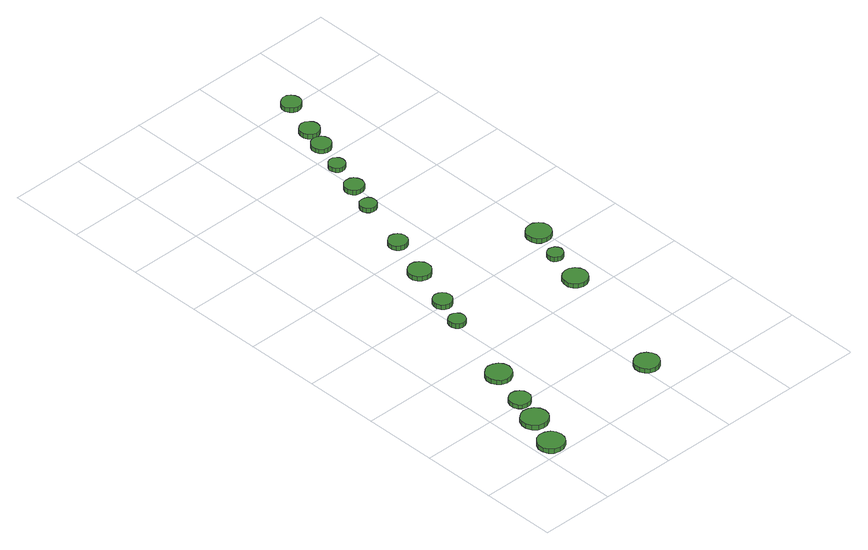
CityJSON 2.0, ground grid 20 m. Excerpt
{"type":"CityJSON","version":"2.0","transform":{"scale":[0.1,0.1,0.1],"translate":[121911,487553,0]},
"CityObjects":{
"tree1":{"type":"SolitaryVegetationObject","attributes":{"function":"something"},"geometry":[{"type":"MultiSurface","lod":"1","boundaries":[[[0,1,2,3,4,5,6,7,8,9,10,11,12,13,14]],[[15,16,17,18,19,20,21,22,23,24,25,26,27,28,29]],[[0,29,28,1]],[[1,28,27,2]],[[2,27,26,3]],[[3,26,25,4]],[[4,25,24,5]],[[5,24,23,6]],[[6,23,22,7]],[[7,22,21,8]],[[8,21,20,9]],[[9,20,19,10]],[[10,19,18,11]],[[11,18,17,12]],[[12,17,16,13]],[[13,16,15,14]],[[14,15,29,0]]]}]},
"tree2":{"type":"SolitaryVegetationObject","attributes":{"function":"something"},"geometry":[{"type":"MultiSurface","lod":"1","boundaries":[[[30,31,32,33,34,35,36,37,38,39,40,41,42,43,44]],[[45,46,47,48,49,50,51,52,53,54,55,56,57,58,59]],[[30,59,58,31]],[[31,58,57,32]],[[32,57,56,33]],[[33,56,55,34]],[[34,55,54,35]],[[35,54,53,36]],[[36,53,52,37]],[[37,52,51,38]],[[38,51,50,39]],[[39,50,49,40]],[[40,49,48,41]],[[41,48,47,42]],[[42,47,46,43]],[[43,46,45,44]],[[44,45,59,30]]]}]},
"tree3":{"type":"SolitaryVegetationObject","attributes":{"function":"something"},"geometry":[{"type":"MultiSurface","lod":"1","boundaries":[[[60,61,62,63,64,65,66,67,68,69,70,71,72,73,74]],[[75,76,77,78,79,80,81,82,83,84,85,86,87,88,89]],[[60,89,88,61]],[[61,88,87,62]],[[62,87,86,63]],[[63,86,85,64]],[[64,85,84,65]],[[65,84,83,66]],[[66,83,82,67]],[[67,82,81,68]],[[68,81,80,69]],[[69,80,79,70]],[[70,79,78,71]],[[71,78,77,72]],[[72,77,76,73]],[[73,76,75,74]],[[74,75,89,60]]]}]},
"tree4":{"type":"SolitaryVegetationObject","attributes":{"function":"something"},"geometry":[{"type":"MultiSurface","lod":"1","boundaries":[[[90,91,92,93,94,95,96,97,98,99,100,101,102,103,104]],[[105,106,107,108,109,110,111,112,113,114,115,116,117,118,119]],[[90,119,118,91]],[[91,118,117,92]],[[92,117,116,93]],[[93,116,115,94]],[[94,115,114,95]],[[95,114,113,96]],[[96,113,112,97]],[[97,112,111,98]],[[98,111,110,99]],[[99,110,109,100]],[[100,109,108,101]],[[101,108,107,102]],[[102,107,106,103]],[[103,106,105,104]],[[104,105,119,90]]]}]},
"tree5":{"type":"SolitaryVegetationObject","attributes":{"function":"something"},"geometry":[{"type":"MultiSurface","lod":"1","boundaries":[[[120,121,122,123,124,125,126,127,128,129,130,131,132,133,134]],[[135,136,137,138,139,140,141,142,143,144,145,146,147,148,149]],[[120,149,148,121]],[[121,148,147,122]],[[122,147,146,123]],[[123,146,145,124]],[[124,145,144,125]],[[125,144,143,126]],[[126,143,142,127]],[[127,142,141,128]],[[128,141,140,129]],[[129,140,139,130]],[[130,139,138,131]],[[131,138,137,132]],[[132,137,136,133]],[[133,136,135,134]],[[134,135,149,120]]]}]},
"tree6":{"type":"SolitaryVegetationObject","attributes":{"function":"something"},"geometry":[{"type":"MultiSurface","lod":"1","boundaries":[[[150,151,152,153,154,155,156,157,158,159,160,161,162,163,164]],[[165,166,167,168,169,170,171,172,173,174,175,176,177,178,179]],[[150,179,178,151]],[[151,178,177,152]],[[152,177,176,153]],[[153,176,175,154]],[[154,175,174,155]],[[155,174,173,156]],[[156,173,172,157]],[[157,172,171,158]],[[158,171,170,159]],[[159,170,169,160]],[[160,169,168,161]],[[161,168,167,162]],[[162,167,166,163]],[[163,166,165,164]],[[164,165,179,150]]]}]},
"tree7":{"type":"SolitaryVegetationObject","attributes":{"function":"something"},"geometry":[{"type":"MultiSurface","lod":"1","boundaries":[[[180,181,182,183,184,185,186,187,188,189,190,191,192,193,194]],[[195,196,197,198,199,200,201,202,203,204,205,206,207,208,209]],[[180,209,208,181]],[[181,208,207,182]],[[182,207,206,183]],[[183,206,205,184]],[[184,205,204,185]],[[185,204,203,186]],[[186,203,202,187]],[[187,202,201,188]],[[188,201,200,189]],[[189,200,199,190]],[[190,199,198,191]],[[191,198,197,192]],[[192,197,196,193]],[[193,196,195,194]],[[194,195,209,180]]]}]},
"tree8":{"type":"SolitaryVegetationObject","attributes":{"function":"something"},"geometry":[{"type":"MultiSurface","lod":"1","boundaries":[[[210,211,212,213,214,215,216,217,218,219,220,221,222,223,224]],[[225,226,227,228,229,230,231,232,233,234,235,236,237,238,239]],[[210,239,238,211]],[[211,238,237,212]],[[212,237,236,213]],[[213,236,235,214]],[[214,235,234,215]],[[215,234,233,216]],[[216,233,232,217]],[[217,232,231,218]],[[218,231,230,219]],[[219,230,229,220]],[[220,229,228,221]],[[221,228,227,222]],[[222,227,226,223]],[[223,226,225,224]],[[224,225,239,210]]]}]},
"tree9":{"type":"SolitaryVegetationObject","attributes":{"function":"something"},"geometry":[{"type":"MultiSurface","lod":"1","boundaries":[[[240,241,242,243,244,245,246,247,248,249,250,251,252,253,254]],[[255,256,257,258,259,260,261,262,263,264,265,266,267,268,269]],[[240,269,268,241]],[[241,268,267,242]],[[242,267,266,243]],[[243,266,265,244]],[[244,265,264,245]],[[245,264,263,246]],[[246,263,262,247]],[[247,262,261,248]],[[248,261,260,249]],[[249,260,259,250]],[[250,259,258,251]],[[251,258,257,252]],[[252,257,256,253]],[[253,256,255,254]],[[254,255,269,240]]]}]},
"tree10":{"type":"SolitaryVegetationObject","attributes":{"function":"something"},"geometry":[{"type":"MultiSurface","lod":"1","boundaries":[[[270,271,272,273,274,275,276,277,278,279,280,281,282,283,284]],[[285,286,287,288,289,290,291,292,293,294,295,296,297,298,299]],[[270,299,298,271]],[[271,298,297,272]],[[272,297,296,273]],[[273,296,295,274]],[[274,295,294,275]],[[275,294,293,276]],[[276,293,292,277]],[[277,292,291,278]],[[278,291,290,279]],[[279,290,289,280]],[[280,289,288,281]],[[281,288,287,282]],[[282,287,286,283]],[[283,286,285,284]],[[284,285,299,270]]]}]},
"tree11":{"type":"SolitaryVegetationObject","attributes":{"function":"something"},"geometry":[{"type":"MultiSurface","lod":"1","boundaries":[[[300,301,302,303,304,305,306,307,308,309,310,311,312,313,314]],[[315,316,317,318,319,320,321,322,323,324,325,326,327,328,329]],[[300,329,328,301]],[[301,328,327,302]],[[302,327,326,303]],[[303,326,325,304]],[[304,325,324,305]],[[305,324,323,306]],[[306,323,322,307]],[[307,322,321,308]],[[308,321,320,309]],[[309,320,319,310]],[[310,319,318,311]],[[311,318,317,312]],[[312,317,316,313]],[[313,316,315,314]],[[314,315,329,300]]]}]},
"tree12":{"type":"SolitaryVegetationObject","attributes":{"function":"something"},"geometry":[{"type":"MultiSurface","lod":"1","boundaries":[[[330,331,332,333,334,335,336,337,338,339,340,341,342,343,344]],[[345,346,347,348,349,350,351,352,353,354,355,356,357,358,359]],[[330,359,358,331]],[[331,358,357,332]],[[332,357,356,333]],[[333,356,355,334]],[[334,355,354,335]],[[335,354,353,336]],[[336,353,352,337]],[[337,352,351,338]],[[338,351,350,339]],[[339,350,349,340]],[[340,349,348,341]],[[341,348,347,342]],[[342,347,346,343]],[[343,346,345,344]],[[344,345,359,330]]]}]},
"tree13":{"type":"SolitaryVegetationObject","attributes":{"function":"something"},"geometry":[{"type":"MultiSurface","lod":"1","boundaries":[[[360,361,362,363,364,365,366,367,368,369,370,371,372,373,374]],[[375,376,377,378,379,380,381,382,383,384,385,386,387,388,389]],[[360,389,388,361]],[[361,388,387,362]],[[362,387,386,363]],[[363,386,385,364]],[[364,385,384,365]],[[365,384,383,366]],[[366,383,382,367]],[[367,382,381,368]],[[368,381,380,369]],[[369,380,379,370]],[[370,379,378,371]],[[371,378,377,372]],[[372,377,376,373]],[[373,376,375,374]],[[374,375,389,360]]]}]},
"tree14":{"type":"SolitaryVegetationObject","attributes":{"function":"something"},"geometry":[{"type":"MultiSurface","lod":"1","boundaries":[[[390,391,392,393,394,395,396,397,398,399,400,401,402,403,404]],[[405,406,407,408,409,410,411,412,413,414,415,416,417,418,419]],[[390,419,418,391]],[[391,418,417,392]],[[392,417,416,393]],[[393,416,415,394]],[[394,415,414,395]],[[395,414,413,396]],[[396,413,412,397]],[[397,412,411,398]],[[398,411,410,399]],[[399,410,409,400]],[[400,409,408,401]],[[401,408,407,402]],[[402,407,406,403]],[[403,406,405,404]],[[404,405,419,390]]]}]},
"tree15":{"type":"SolitaryVegetationObject","attributes":{"function":"something"},"geometry":[{"type":"MultiSurface","lod":"1","boundaries":[[[420,421,422,423,424,425,426,427,428,429,430,431,432,433,434]],[[435,436,437,438,439,440,441,442,443,444,445,446,447,448,449]],[[420,449,448,421]],[[421,448,447,422]],[[422,447,446,423]],[[423,446,445,424]],[[424,445,444,425]],[[425,444,443,426]],[[426,443,442,427]],[[427,442,441,428]],[[428,441,440,429]],[[429,440,439,430]],[[430,439,438,431]],[[431,438,437,432]],[[432,437,436,433]],[[433,436,435,434]],[[434,435,449,420]]]}]},
"tree16":{"type":"SolitaryVegetationObject","attributes":{"function":"something"},"geometry":[{"type":"MultiSurface","lod":"1","boundaries":[[[450,451,452,453,454,455,456,457,458,459,460,461,462,463,464]],[[465,466,467,468,469,470,471,472,473,474,475,476,477,478,479]],[[450,479,478,451]],[[451,478,477,452]],[[452,477,476,453]],[[453,476,475,454]],[[454,475,474,455]],[[455,474,473,456]],[[456,473,472,457]],[[457,472,471,458]],[[458,471,470,459]],[[459,470,469,460]],[[460,469,468,461]],[[461,468,467,462]],[[462,467,466,463]],[[463,466,465,464]],[[464,465,479,450]]]}]},
"tree17":{"type":"SolitaryVegetationObject","attributes":{"function":"something"},"geometry":[{"type":"MultiSurface","lod":"1","boundaries":[[[480,481,482,483,484,485,486,487,488,489,490,491,492,493,494]],[[495,496,497,498,499,500,501,502,503,504,505,506,507,508,509]],[[480,509,508,481]],[[481,508,507,482]],[[482,507,506,483]],[[483,506,505,484]],[[484,505,504,485]],[[485,504,503,486]],[[486,503,502,487]],[[487,502,501,488]],[[488,501,500,489]],[[489,500,499,490]],[[490,499,498,491]],[[491,498,497,492]],[[492,497,496,493]],[[493,496,495,494]],[[494,495,509,480]]]}]},
"tree18":{"type":"SolitaryVegetationObject","attributes":{"function":"something"},"geometry":[{"type":"MultiSurface","lod":"1","boundaries":[[[510,511,512,513,514,515,516,517,518,519,520,521,522,523,524]],[[525,526,527,528,529,530,531,532,533,534,535,536,537,538,539]],[[510,539,538,511]],[[511,538,537,512]],[[512,537,536,513]],[[513,536,535,514]],[[514,535,534,515]],[[515,534,533,516]],[[516,533,532,517]],[[517,532,531,518]],[[518,531,530,519]],[[519,530,529,520]],[[520,529,528,521]],[[521,528,527,522]],[[522,527,526,523]],[[523,526,525,524]],[[524,525,539,510]]]}]}
},
"vertices":[
[78,39,16],[75,53,16],[67,65,16],[54,72,16],[39,74,16],[25,69,16],[15,59,16],[9,46,16],[9,31,16],[15,18,16],[25,8,16],[39,4,16],[54,5,16],[67,12,16],[75,24,16],[75,24,3],[67,12,3],[54,5,3],[39,4,3],[25,8,3],[15,18,3],[9,31,3],[9,46,3],[15,59,3],[25,69,3],[39,74,3],[54,72,3],[67,65,3],[75,53,3],[78,39,3],
[114,131,16],[111,145,16],[102,157,16],[89,164,16],[75,166,16],[61,161,16],[50,152,16],[44,138,16],[44,124,16],[50,110,16],[61,100,16],[75,96,16],[89,97,16],[102,105,16],[111,116,16],[111,116,3],[102,105,3],[89,97,3],[75,96,3],[61,100,3],[50,110,3],[44,124,3],[44,138,3],[50,152,3],[61,161,3],[75,166,3],[89,164,3],[102,157,3],[111,145,3],[114,131,3],
[132,207,16],[130,219,16],[123,228,16],[113,234,16],[101,235,16],[90,231,16],[82,224,16],[77,213,16],[77,202,16],[82,191,16],[90,183,16],[101,180,16],[113,181,16],[123,187,16],[130,196,16],[130,196,4],[123,187,4],[113,181,4],[101,180,4],[90,183,4],[82,191,4],[77,202,4],[77,213,4],[82,224,4],[90,231,4],[101,235,4],[113,234,4],[123,228,4],[130,219,4],[132,207,4],
[171,313,17],[168,327,17],[160,338,17],[147,345,17],[133,347,17],[120,342,17],[110,333,17],[104,320,17],[104,306,17],[110,293,17],[120,284,17],[133,279,17],[147,281,17],[160,288,17],[168,299,17],[168,299,4],[160,288,4],[147,281,4],[133,279,4],[120,284,4],[110,293,4],[104,306,4],[104,320,4],[110,333,4],[120,342,4],[133,347,4],[147,345,4],[160,338,4],[168,327,4],[171,313,4],
[233,531,15],[231,540,15],[226,547,15],[218,552,15],[209,553,15],[200,550,15],[193,544,15],[190,535,15],[190,526,15],[193,518,15],[200,511,15],[209,509,15],[218,509,15],[226,514,15],[231,522,15],[231,522,2],[226,514,2],[218,509,2],[209,509,2],[200,511,2],[193,518,2],[190,526,2],[190,535,2],[193,544,2],[200,550,2],[209,553,2],[218,552,2],[226,547,2],[231,540,2],[233,531,2],
[263,608,16],[261,618,16],[255,627,16],[246,632,16],[236,633,16],[226,630,16],[218,623,16],[214,613,16],[214,603,16],[218,593,16],[226,586,16],[236,583,16],[246,584,16],[255,590,16],[261,598,16],[261,598,3],[255,590,3],[246,584,3],[236,583,3],[226,586,3],[218,593,3],[214,603,3],[214,613,3],[218,623,3],[226,630,3],[236,633,3],[246,632,3],[255,627,3],[261,618,3],[263,608,3],
[452,101,16],[449,114,16],[441,125,16],[429,132,16],[416,133,16],[403,129,16],[393,120,16],[388,108,16],[388,94,16],[393,82,16],[403,73,16],[416,68,16],[429,70,16],[441,77,16],[449,88,16],[449,88,3],[441,77,3],[429,70,3],[416,68,3],[403,73,3],[393,82,3],[388,94,3],[388,108,3],[393,120,3],[403,129,3],[416,133,3],[429,132,3],[441,125,3],[449,114,3],[452,101,3],
[308,727,17],[305,739,17],[298,749,17],[287,756,17],[275,757,17],[263,753,17],[254,745,17],[249,733,17],[249,721,17],[254,709,17],[263,701,17],[275,697,17],[287,698,17],[298,705,17],[305,715,17],[305,715,4],[298,705,4],[287,698,4],[275,697,4],[263,701,4],[254,709,4],[249,721,4],[249,733,4],[254,745,4],[263,753,4],[275,757,4],[287,756,4],[298,749,4],[305,739,4],[308,727,4],
[345,845,16],[343,855,16],[337,863,16],[328,869,16],[318,870,16],[308,866,16],[300,859,16],[296,850,16],[296,839,16],[300,830,16],[308,823,16],[318,820,16],[328,821,16],[337,826,16],[343,834,16],[343,834,3],[337,826,3],[328,821,3],[318,820,3],[308,823,3],[300,830,3],[296,839,3],[296,850,3],[300,859,3],[308,866,3],[318,870,3],[328,869,3],[337,863,3],[343,855,3],[345,845,3],
[558,453,16],[555,466,16],[547,477,16],[535,484,16],[522,485,16],[509,481,16],[499,472,16],[494,460,16],[494,446,16],[499,434,16],[509,425,16],[522,420,16],[535,422,16],[547,429,16],[555,440,16],[555,440,4],[547,429,4],[535,422,4],[522,420,4],[509,425,4],[499,434,4],[494,446,4],[494,460,4],[499,472,4],[509,481,4],[522,485,4],[535,484,4],[547,477,4],[555,466,4],[558,453,4],
[392,997,15],[390,1006,15],[385,1013,15],[377,1017,15],[368,1018,15],[359,1016,15],[353,1010,15],[349,1001,15],[349,992,15],[353,984,15],[359,978,15],[368,975,15],[377,976,15],[385,981,15],[390,988,15],[390,988,2],[385,981,2],[377,976,2],[368,975,2],[359,978,2],[353,984,2],[349,992,2],[349,1001,2],[353,1010,2],[359,1016,2],[368,1018,2],[377,1017,2],[385,1013,2],[390,1006,2],[392,997,2],
[421,1071,16],[419,1081,16],[413,1090,16],[404,1095,16],[393,1096,16],[383,1093,16],[376,1086,16],[371,1076,16],[371,1066,16],[376,1056,16],[383,1049,16],[393,1046,16],[404,1047,16],[413,1052,16],[419,1061,16],[419,1061,3],[413,1052,3],[404,1047,3],[393,1046,3],[383,1049,3],[376,1056,3],[371,1066,3],[371,1076,3],[376,1086,3],[383,1093,3],[393,1096,3],[404,1095,3],[413,1090,3],[419,1081,3],[421,1071,3],
[577,553,15],[575,561,15],[570,568,15],[562,572,15],[554,573,15],[546,571,15],[539,565,15],[536,557,15],[536,548,15],[539,540,15],[546,535,15],[554,532,15],[562,533,15],[570,537,15],[575,544,15],[575,544,2],[570,537,2],[562,533,2],[554,532,2],[546,535,2],[539,540,2],[536,548,2],[536,557,2],[539,565,2],[546,571,2],[554,573,2],[562,572,2],[570,568,2],[575,561,2],[577,553,2],
[446,1159,15],[444,1168,15],[439,1175,15],[431,1180,15],[422,1181,15],[414,1178,15],[407,1172,15],[403,1163,15],[403,1154,15],[407,1146,15],[414,1140,15],[422,1137,15],[431,1138,15],[439,1143,15],[444,1150,15],[444,1150,3],[439,1143,3],[431,1138,3],[422,1137,3],[414,1140,3],[407,1146,3],[403,1154,3],[403,1163,3],[407,1172,3],[414,1178,3],[422,1181,3],[431,1180,3],[439,1175,3],[444,1168,3],[446,1159,3],
[617,638,16],[614,651,16],[606,662,16],[594,669,16],[581,670,16],[568,666,16],[558,657,16],[553,645,16],[553,631,16],[558,619,16],[568,610,16],[581,606,16],[594,607,16],[606,614,16],[614,625,16],[614,625,3],[606,614,3],[594,607,3],[581,606,3],[568,610,3],[558,619,3],[553,631,3],[553,645,3],[558,657,3],[568,666,3],[581,670,3],[594,669,3],[606,662,3],[614,651,3],[617,638,3],
[476,1239,17],[474,1249,17],[468,1258,17],[458,1263,17],[448,1265,17],[437,1261,17],[429,1254,17],[425,1244,17],[425,1233,17],[429,1224,17],[437,1216,17],[448,1213,17],[458,1214,17],[468,1220,17],[474,1228,17],[474,1228,4],[468,1220,4],[458,1214,4],[448,1213,4],[437,1216,4],[429,1224,4],[425,1233,4],[425,1244,4],[429,1254,4],[437,1261,4],[448,1265,4],[458,1263,4],[468,1258,4],[474,1249,4],[476,1239,4],
[497,1300,16],[495,1310,16],[488,1319,16],[479,1325,16],[468,1326,16],[458,1322,16],[450,1315,16],[446,1305,16],[446,1294,16],[450,1285,16],[458,1277,16],[468,1274,16],[479,1275,16],[488,1281,16],[495,1289,16],[495,1289,3],[488,1281,3],[479,1275,3],[468,1274,3],[458,1277,3],[450,1285,3],[446,1294,3],[446,1305,3],[450,1315,3],[458,1322,3],[468,1326,3],[479,1325,3],[488,1319,3],[495,1310,3],[497,1300,3],
[534,1401,18],[532,1411,18],[526,1420,18],[517,1426,18],[506,1427,18],[496,1423,18],[488,1416,18],[483,1406,18],[483,1395,18],[488,1386,18],[496,1378,18],[506,1375,18],[517,1376,18],[526,1382,18],[532,1390,18],[532,1390,5],[526,1382,5],[517,1376,5],[506,1375,5],[496,1378,5],[488,1386,5],[483,1395,5],[483,1406,5],[488,1416,5],[496,1423,5],[506,1427,5],[517,1426,5],[526,1420,5],[532,1411,5],[534,1401,5]
]}
